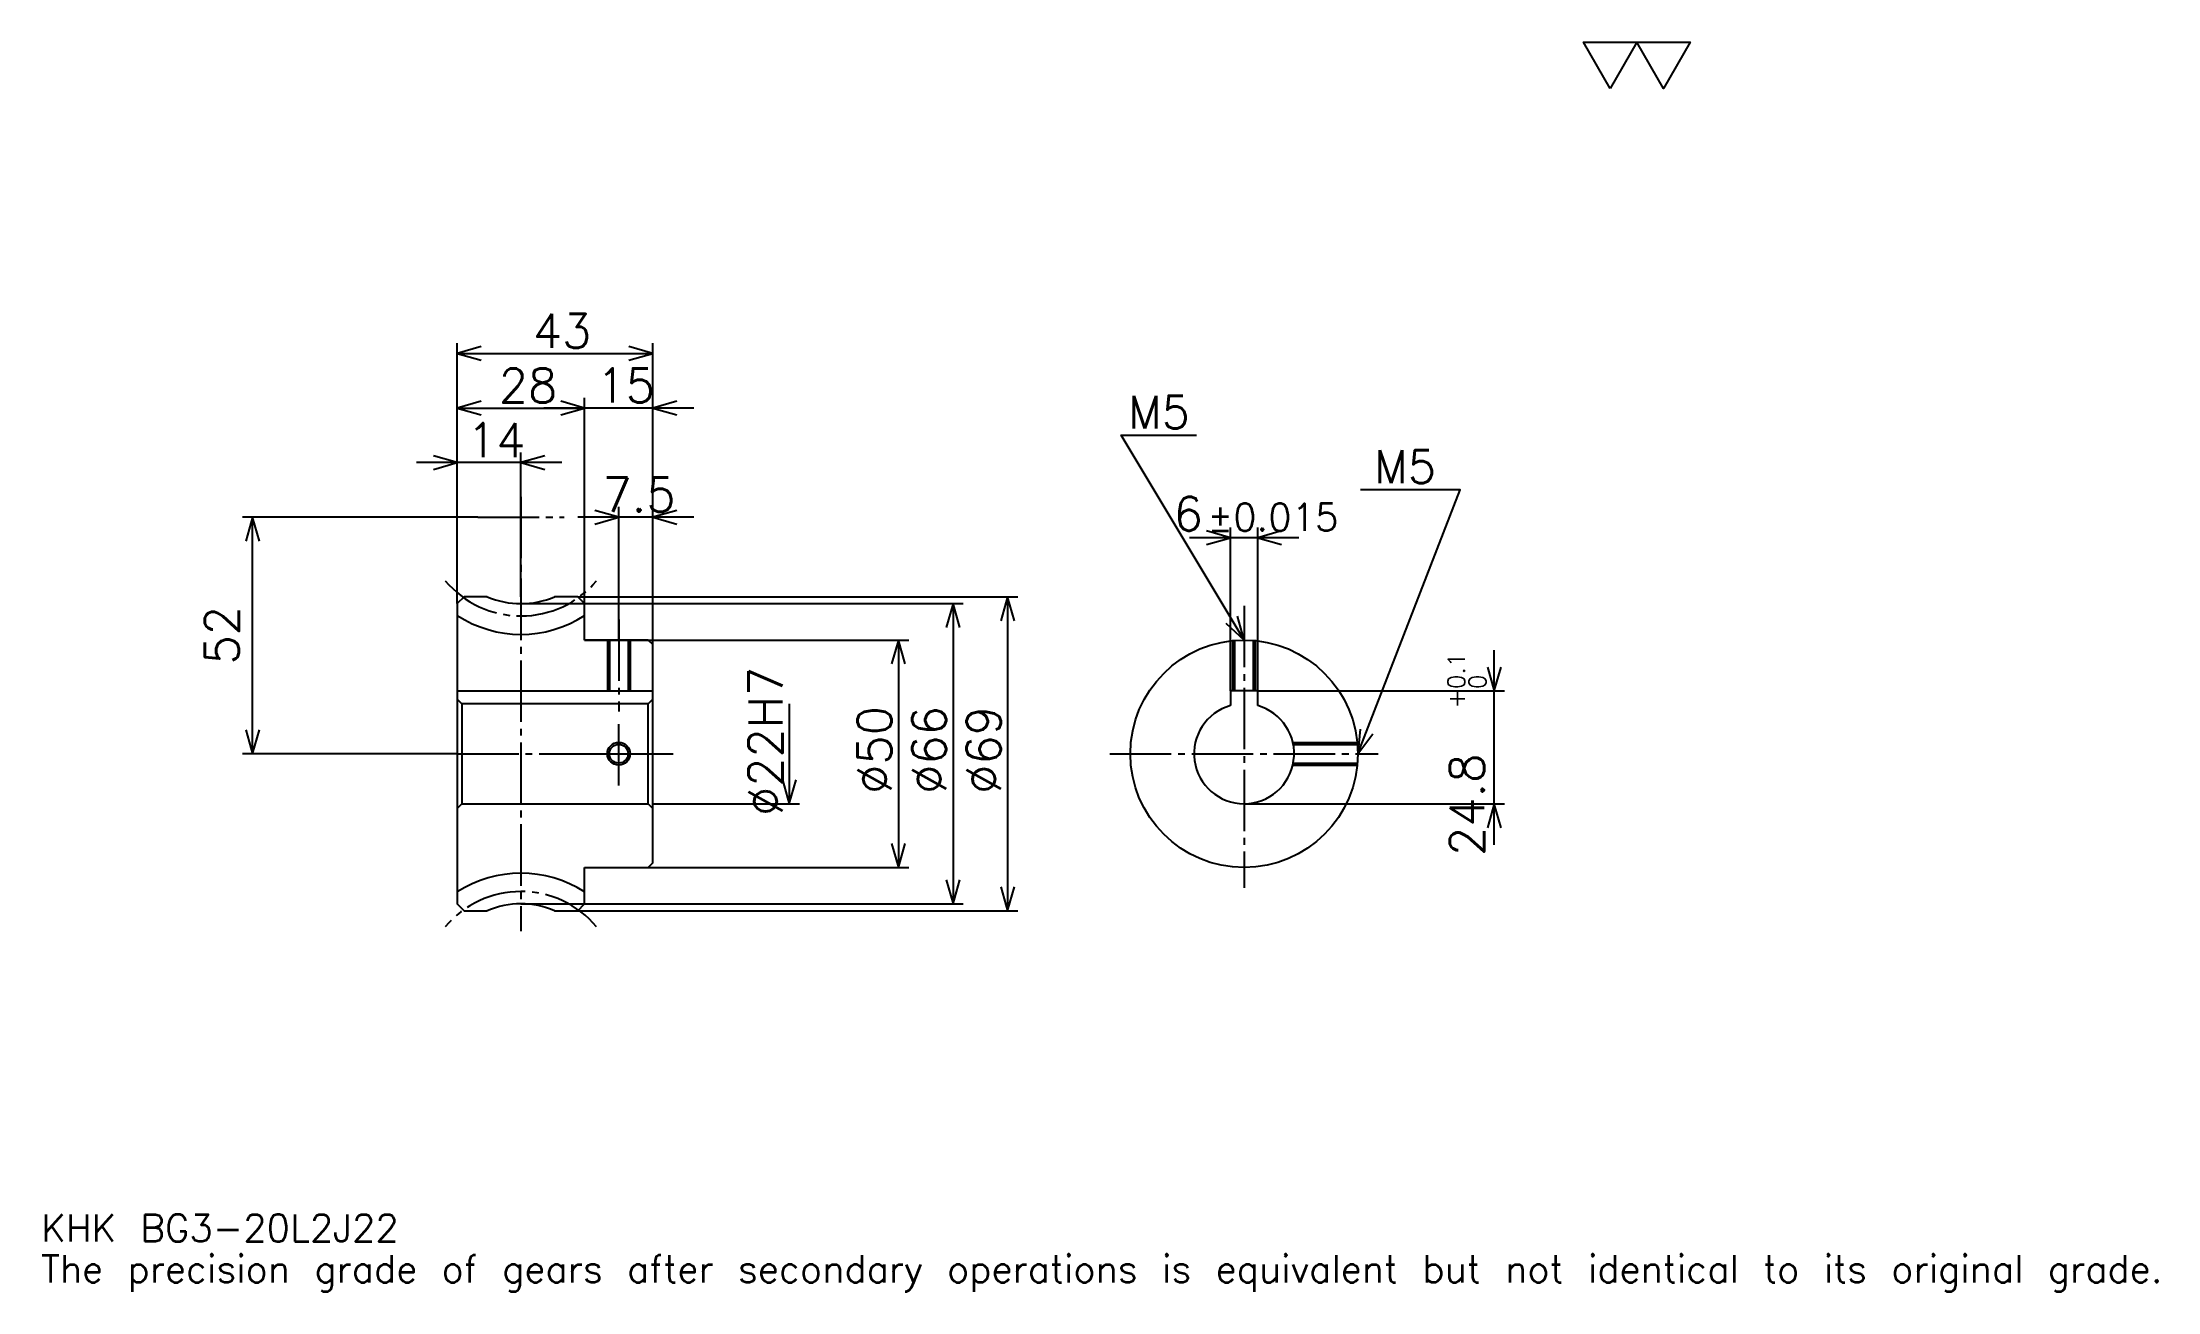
# Model space of a CAD drawing. Extents: x 15 to 480, y 6 to 280.
import ezdxf

# ---------------------------------------------------------------- set-up
doc = ezdxf.new("R2010")
doc.units = 0
doc.linetypes.add('DASHDOT', pattern=[18, 13.5, -1.5, 1.5, -1.5])
doc.layers.get('0').update_dxf_attribs({"linetype": 'CONTINUOUS'})
doc.layers.add('DASHDOT', color=6, linetype='DASHDOT')
doc.styles.add('KANJI', font='TXT', dxfattribs={"bigfont": 'BIGFONT'})

msp = doc.modelspace()

# ---------------------------------------------------------------- linework, layer by layer
at = {"color": 5}
for p, q in [((106.5, 158.25), (106.5, 214)), ((149.5, 158.25), (149.5, 214)), ((106.5, 211.75), (149.5, 211.75)), ((134.5, 158.25), (134.5, 202)), ((106.5, 199.75), (134.5, 199.75)), ((158.5, 199.75), (125.5, 199.75)), ((129.5, 187.75), (97.5, 187.75)), ((120.5, 158.25), (120.5, 190)), ((142, 158.25), (142, 178)), ((111, 175.75), (59.25, 175.75)), ((61.5, 123.75), (61.5, 175.75)), ((158.5, 175.75), (133, 175.75)), ((276.5, 137.550003), (276.5, 173.5)), ((282.5, 137.550003), (282.5, 173.5)), ((291.5, 171.25), (267.5, 171.25)), ((106.5, 156.75), (106.5, 158.25)), ((133, 158.25), (149.5, 158.25)), ((134.5, 156.75), (134.5, 158.25)), ((142, 148.75), (142, 158.25)), ((142, 148.75), (142, 158.25)), ((149.5, 158.25), (229.75, 158.25)), ((149.5, 147.75), (149.5, 158.25)), ((227.5, 158.25), (227.5, 89.25)), ((120.5, 156.75), (149.5, 156.75)), ((149.5, 156.75), (217.75, 156.75)), ((215.5, 156.75), (215.5, 90.75)), ((134.5, 148.75), (149.5, 148.75)), ((149.5, 148.75), (205.75, 148.75)), ((203.5, 148.75), (203.5, 98.75)), ((334.5, 103.75), (334.5, 146.550003)), ((282.5, 137.550003), (336.75, 137.550003)), ((179.5, 134.75), (179.5, 112.75)), ((106.5, 123.75), (59.25, 123.75)), ((149.5, 112.75), (181.75, 112.75)), ((279.5, 112.75), (336.75, 112.75)), ((134.5, 98.75), (149.5, 98.75)), ((149.5, 98.75), (205.75, 98.75)), ((120.5, 90.75), (149.5, 90.75)), ((133, 89.25), (149.5, 89.25)), ((149.5, 90.75), (217.75, 90.75)), ((149.5, 89.25), (229.75, 89.25))]:
    msp.add_line(p, q, dxfattribs=at)
at = {"color": 4}
for p, q in [((106.5, 137.550003), (149.5, 137.550003)), ((149.5, 135.75), (148.5, 134.75)), ((106.5, 111.75), (107.5, 112.75)), ((149.5, 111.75), (148.5, 112.75))]:
    msp.add_line(p, q, dxfattribs=at)
at = {"color": 7}
msp.add_lwpolyline([(360, 270), (354.149994, 280.140015), (377.549988, 280.140015), (371.700012, 270), (365.850006, 280.140015), (360, 270)], dxfattribs=at)
at = {"color": 5}
for points in [[(111.75, 213.25), (106.5, 211.75), (111.75, 210.25)], [(144.25, 210.25), (149.5, 211.75), (144.25, 213.25)], [(111.75, 201.25), (106.5, 199.75), (111.75, 198.25)], [(129.25, 198.25), (134.5, 199.75), (129.25, 201.25)], [(129.25, 198.25), (134.5, 199.75), (129.25, 201.25)], [(154.75, 201.25), (149.5, 199.75), (154.75, 198.25)], [(279.5, 148.75), (252.5, 193.75), (269, 193.75)], [(101.25, 186.25), (106.5, 187.75), (101.25, 189.25)], [(125.75, 189.25), (120.5, 187.75), (125.75, 186.25)], [(304.5, 123.75), (327, 181.75), (305.100006, 181.75)], [(136.75, 174.25), (142, 175.75), (136.75, 177.25)], [(154.75, 177.25), (149.5, 175.75), (154.75, 174.25)], [(63, 170.5), (61.5, 175.75), (60, 170.5)], [(271.25, 169.75), (276.5, 171.25), (271.25, 172.75)], [(287.75, 172.75), (282.5, 171.25), (287.75, 169.75)], [(229, 153), (227.5, 158.25), (226, 153)], [(217, 151.5), (215.5, 156.75), (214, 151.5)], [(275.512665, 152.480103), (279.5, 148.75), (278.085144, 154.02359)], [(205, 143.5), (203.5, 148.75), (202, 143.5)], [(333, 142.800003), (334.5, 137.550003), (336, 142.800003)], [(60, 129), (61.5, 123.75), (63, 129)], [(305.000305, 129.187119), (304.5, 123.75), (307.797241, 128.102097)], [(178, 118), (179.5, 112.75), (181, 118)], [(336, 107.5), (334.5, 112.75), (333, 107.5)], [(202, 104), (203.5, 98.75), (205, 104)], [(214, 96), (215.5, 90.75), (217, 96)], [(226, 94.5), (227.5, 89.25), (229, 94.5)]]:
    msp.add_lwpolyline(points, dxfattribs=at)
at = {"color": 4}
for points in [[(113.100677, 158.25), (108, 158.25), (106.5, 156.75), (106.5, 111.75)], [(134.5, 148.75), (134.5, 156.75), (133, 158.25), (127.899323, 158.25)], [(134.5, 98.75), (148.5, 98.75), (149.5, 99.75), (149.5, 147.75), (148.5, 148.75), (134.5, 148.75)], [(139.5, 148.75), (139.5, 137.550003)], [(139.934998, 148.75), (139.934998, 137.550003)], [(144.065002, 148.75), (144.065002, 137.550003)], [(144.5, 148.75), (144.5, 137.550003)], [(277, 137.550003), (277, 148.62468)], [(277.434998, 137.550003), (277.434998, 148.664566)], [(281.565002, 137.550003), (281.565002, 148.664566)], [(282, 137.550003), (282, 148.62468)], [(106.5, 135.75), (107.5, 134.75), (107.5, 112.75), (148.5, 112.75), (148.5, 134.75), (107.5, 134.75)], [(282.5, 134.333008), (282.5, 137.550003), (276.5, 137.550003), (276.5, 134.333008)], [(290.212158, 126.25), (304.374695, 126.25)], [(290.304443, 125.815002), (304.414551, 125.815002)], [(290.212158, 121.25), (304.374695, 121.25)], [(290.304443, 121.684998), (304.414551, 121.684998)], [(106.5, 111.75), (106.5, 90.75), (108, 89.25), (113.100677, 89.25)], [(127.899323, 89.25), (133, 89.25), (134.5, 90.75), (134.5, 98.75)]]:
    msp.add_lwpolyline(points, dxfattribs=at)
for centre, radius in [((279.5, 123.75), 25), ((142, 123.75), 2.065)]:
    msp.add_circle(centre, radius, dxfattribs=at)
at = {"color": 7}
msp.add_circle((142, 123.75), 2.5, dxfattribs=at)
at = {"color": 4}
for centre, radius, start, end in [((120.5, 175.75), 19, 247.08045793, 292.91954207), ((120.5, 175.75), 25.75, 237.06485901, 302.93514099), ((279.5, 123.75), 11, 105.82662089, 74.17337911), ((120.5, 71.75), 25.75, 57.06485901, 122.93514099), ((120.5, 71.75), 19, 67.08045793, 112.91954207)]:
    msp.add_arc(centre, radius, start, end, dxfattribs=at)
at = {"layer": 'DASHDOT', "color": 7}
for p, q in [((120.5, 180.25), (120.5, 84.75)), ((111, 175.75), (130, 175.75)), ((279.5, 156.25), (279.5, 94.25)), ((106.5, 123.75), (154, 123.75)), ((250, 123.75), (309, 123.75))]:
    msp.add_line(p, q, dxfattribs=at)
for points in [[(142, 153.25), (142, 133.050003)], [(142, 116.75), (142, 130.75)], [(135, 123.75), (149, 123.75)]]:
    msp.add_lwpolyline(points, dxfattribs=at)
for centre, start, end in [((120.5, 175.75), 220.00000249, 319.99999751), ((120.5, 71.75), 40.00000249, 139.99999751)]:
    msp.add_arc(centre, 21.715, start, end, dxfattribs=at)

# ---------------------------------------------------------------- texts
at = {"color": 7, "style": 'KANJI'}
for s, height, p in [('43', 7.5, (123.125, 212.949997)), ('28', 7.5, (115.625, 200.949997)), ('15', 7.5, (137.125, 200.949997)), ('M5', 7.2, (254, 195.25)), ('14', 7.5, (108.625, 188.949997)), ('M5', 7.2, (308.100006, 183.25)), ('7.5', 7.5, (138.4375, 176.949997)), ('6', 7.5, (264.018494, 172.75)), ('%%p0.015', 6, (271.442596, 172.75)), ('KHK BG3-20L2J22', 6, (15, 16.5)), ('The precision grade of gears after secondary operations is equivalent but not identical to its original grade.', 6, (15, 7.5))]:
    msp.add_text(s, height=height, dxfattribs=at).set_placement(p)
for s, height, p in [('52', 7.5, (58.5, 143.375)), ('0.1', 3.75, (328.049988, 137.947784)), ('%%c22H7', 7.5, (178, 110.0625)), ('0', 3.75, (332.700012, 137.947784)), ('+', 3.75, (328.049988, 133.747787)), ('%%c50', 7.5, (202, 114.9375)), ('%%c66', 7.5, (214, 114.9375)), ('%%c69', 7.5, (226, 114.9375)), ('24.8', 7.5, (332.25, 101.284813))]:
    msp.add_text(s, height=height, rotation=90, dxfattribs=at).set_placement(p)

doc.saveas('drawing.dxf')
